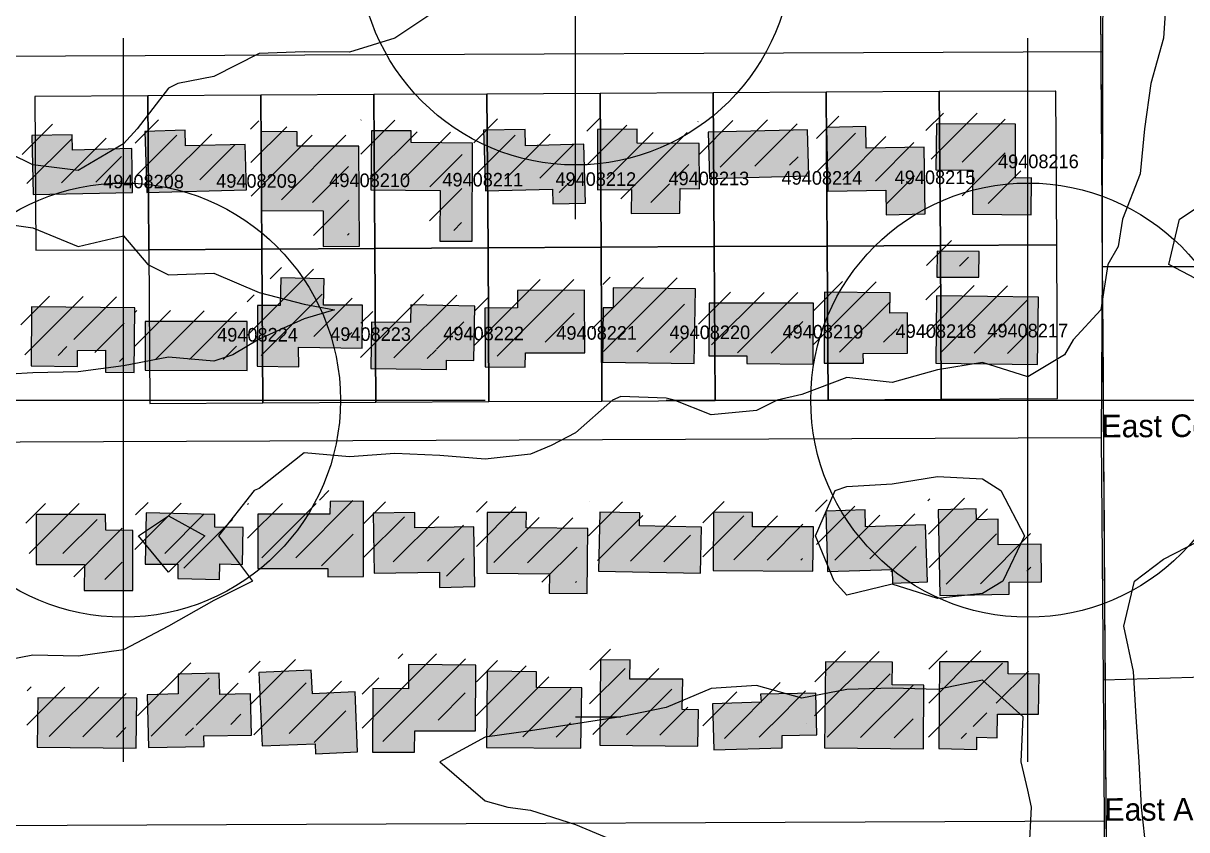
# Model space of a CAD drawing. Extents: x 6438959 to 7279357, y 1424492 to 2039161.
# Drawn here: x 6785968 to 6786740, y 1742298 to 1742833 of the extents above; entities that cross this region are included whole.
import ezdxf

# ---------------------------------------------------------------- set-up
doc = ezdxf.new("R2010")
doc.units = 21
for name, color, linetype in [('ADJOINING_LABELS', 230, 'Continuous'), ('ADJOINING_PARCELS', 241, 'Continuous'), ('BUILDINGS', 9, 'Continuous'), ('CENTER', 1, 'Continuous'), ('CL_LOCAL', 4, 'Continuous'), ('CL_MAJOR', 2, 'Continuous'), ('CONTOUR_1FT', 251, 'Continuous'), ('PLSS_QQ', 8, 'Continuous'), ('PLSS_QQ_3D', 7, 'Continuous'), ('ROAD_LABELS', 3, 'Continuous')]:
    doc.layers.add(name, color=color, linetype=linetype)

msp = doc.modelspace()

# ---------------------------------------------------------------- hatches: boundary and pattern name
at = {"layer": 'BUILDINGS_HATCH'}
for points in [[(6786116.52, 1742722.14), (6786115.69, 1742752.36), (6786076.15, 1742751.31), (6786075.77, 1742761.86), (6786049.12, 1742760.92), (6786050.33, 1742720.51)], [(6786167.5, 1742684.69), (6786191.52, 1742684.89), (6786190.97, 1742751.15), (6786150.26, 1742751.19), (6786150.18, 1742760.65), (6786126.16, 1742760.82), (6786126.59, 1742708.39), (6786167.3, 1742708.36)], [(6786266.53, 1742753.23), (6786225.81, 1742753.62), (6786225.75, 1742761.27), (6786199.38, 1742761.42), (6786199.12, 1742722.09), (6786245.11, 1742721.74), (6786244.8, 1742688.24), (6786266.18, 1742688.05)], [(6786301.69, 1742751.33), (6786301.31, 1742762.25), (6786273.78, 1742761.66), (6786274.99, 1742721.62), (6786319.5, 1742722.71), (6786319.87, 1742712.89), (6786341.54, 1742713.43), (6786340.35, 1742752.38)], [(6786349.38, 1742722.23), (6786371.93, 1742722.42), (6786371.77, 1742706.39), (6786403.99, 1742706.66), (6786404.15, 1742723.04), (6786417.04, 1742722.78), (6786416.79, 1742753.01), (6786375.78, 1742753.03), (6786375.7, 1742762.5), (6786349.34, 1742762.28)], [(6786422.88, 1742760.34), (6786423.72, 1742729.76), (6786489.61, 1742731.39), (6786488.77, 1742761.97)], [(6786566.85, 1742706.17), (6786566.19, 1742750.59), (6786527.53, 1742749.91), (6786527.42, 1742764.11), (6786501.35, 1742763.53), (6786502.29, 1742721.3), (6786540.65, 1742721.98), (6786540.79, 1742705.59)], [(6786637.15, 1742705.66), (6786637.24, 1742730.05), (6786626.7, 1742729.97), (6786626.7, 1742765.65), (6786574.27, 1742765.95), (6786573.93, 1742735.36), (6786598.25, 1742735.2), (6786598.19, 1742706.06)], [(6786040.96, 1742720.43), (6786040.43, 1742749.56), (6786001.19, 1742748.51), (6786000.81, 1742758.7), (6785974.16, 1742758.12), (6785975.07, 1742719.16)], [(6786574.52, 1742664.36), (6786602.34, 1742664.22), (6786602.5, 1742681.34), (6786574.67, 1742681.48)], [(6786193.24, 1742617.18), (6786193.59, 1742645.58), (6786167.52, 1742645.73), (6786167.97, 1742663.21), (6786139.26, 1742663.71), (6786138.82, 1742645.5), (6786123.88, 1742645.37), (6786123.63, 1742605.32), (6786151.16, 1742604.81), (6786151.06, 1742617.92)], [(6786340.85, 1742655.53), (6786296.32, 1742655.52), (6786296.42, 1742643.87), (6786274.75, 1742643.7), (6786274.77, 1742604.73), (6786301.43, 1742604.59), (6786301.64, 1742614.06), (6786340.89, 1742614.02)], [(6786414.36, 1742656.49), (6786359.87, 1742657.14), (6786359.69, 1742644.03), (6786353.24, 1742643.98), (6786352.66, 1742607.92), (6786413.59, 1742606.97)], [(6786499.71, 1742607.31), (6786525.78, 1742607.16), (6786525.72, 1742613.71), (6786555.01, 1742613.95), (6786555.09, 1742640.53), (6786543.37, 1742640.44), (6786543.55, 1742653.91), (6786499.91, 1742654.28)], [(6786574.32, 1742651.98), (6786573.81, 1742607.19), (6786641.19, 1742606.28), (6786641.99, 1742651.08)], [(6786042.47, 1742643.98), (6785973.92, 1742644.51), (6785973.65, 1742605.55), (6786004.41, 1742605.07), (6786004.33, 1742615.63), (6786023.07, 1742615.78), (6786022.9, 1742601.22), (6786041.94, 1742601.01)], [(6786198.92, 1742603.75), (6786249.3, 1742603.07), (6786249.25, 1742609.26), (6786267.41, 1742609.04), (6786268, 1742645.1), (6786225.52, 1742645.84), (6786225.32, 1742634.19), (6786199.54, 1742634.34)], [(6786492.64, 1742646.94), (6786423.52, 1742647.1), (6786423.22, 1742612.14), (6786448.41, 1742611.98), (6786448.45, 1742606.89), (6786492.39, 1742606.52)], [(6786116.91, 1742602.35), (6786116.94, 1742634.76), (6786049.28, 1742634.93), (6786049.25, 1742602.52)], [(6786124.14, 1742507.01), (6786124.14, 1742470.96), (6786170.42, 1742470.97), (6786170.47, 1742465.51), (6786194.19, 1742465.71), (6786194.07, 1742515.59), (6786172.11, 1742515.41), (6786171.88, 1742507.03)], [(6786041.04, 1742496.13), (6786023.17, 1742496.35), (6786023.08, 1742506.91), (6785977.1, 1742506.9), (6785977.08, 1742473.76), (6786009, 1742473.66), (6786008.85, 1742456.54), (6786041.07, 1742456.44)], [(6786098.72, 1742463.83), (6786098.92, 1742474.03), (6786113.87, 1742473.79), (6786114.25, 1742498.19), (6786095.5, 1742498.4), (6786095.43, 1742506.77), (6786050.02, 1742507.86), (6786049.42, 1742473.99), (6786071.1, 1742473.8), (6786070.88, 1742464.33)], [(6786201.2, 1742467.95), (6786244.55, 1742468.67), (6786244.63, 1742458.47), (6786268.06, 1742459.03), (6786267.44, 1742498.71), (6786228.2, 1742498.03), (6786228.11, 1742508.22), (6786200.58, 1742507.63)], [(6786342.49, 1742454.54), (6786343.02, 1742497.51), (6786302.01, 1742497.91), (6786302.22, 1742508.1), (6786276.15, 1742508.25), (6786275.89, 1742467.83), (6786317.49, 1742467.45), (6786317.3, 1742454.7)], [(6786377.5, 1742507.99), (6786350.84, 1742508.5), (6786349.99, 1742469.17), (6786417.66, 1742467.9), (6786418.29, 1742498.49), (6786377.28, 1742499.25)], [(6786426.14, 1742469.79), (6786492.34, 1742469.24), (6786492.69, 1742498.74), (6786452.27, 1742498.77), (6786452.19, 1742508.24), (6786426.41, 1742508.39)], [(6786544.77, 1742470.4), (6786545.13, 1742461.3), (6786568.27, 1742462.22), (6786567.08, 1742500.08), (6786527.25, 1742498.66), (6786526.87, 1742509.94), (6786500.81, 1742509), (6786502.01, 1742468.96)], [(6786643.63, 1742487.23), (6786615.22, 1742486.64), (6786615.08, 1742503.75), (6786600.73, 1742503.27), (6786600.68, 1742510.55), (6786575.49, 1742509.98), (6786576.54, 1742453.18), (6786622.52, 1742453.93), (6786622.46, 1742461.94), (6786643.84, 1742462.11)], [(6786268.78, 1742406.97), (6786223.96, 1742407.33), (6786224.09, 1742391.31), (6786200.36, 1742391.48), (6786200.12, 1742349.24), (6786227.95, 1742349.1), (6786228.13, 1742363.3), (6786268.55, 1742363.27)], [(6786405.94, 1742397.53), (6786370.79, 1742397.61), (6786370.98, 1742410.35), (6786351.35, 1742410.19), (6786350.94, 1742353.75), (6786415.97, 1742353.19), (6786416.36, 1742377.23), (6786405.52, 1742377.5)], [(6786500.74, 1742409.23), (6786500.04, 1742352.06), (6786565.66, 1742351.5), (6786565.9, 1742393.75), (6786544.81, 1742393.94), (6786544.98, 1742408.87)], [(6786641.92, 1742374.34), (6786642.29, 1742400.93), (6786621.78, 1742401.12), (6786621.72, 1742409.13), (6786576.32, 1742409.12), (6786575.91, 1742351.59), (6786601.11, 1742351.07), (6786601.04, 1742359.08), (6786614.52, 1742358.82), (6786614.68, 1742374.48)], [(6786050.72, 1742387.34), (6786051.59, 1742352.39), (6786088.49, 1742353.06), (6786088.14, 1742359.97), (6786119.77, 1742360.59), (6786119.26, 1742387.9), (6786098.76, 1742387.37), (6786098.35, 1742401.57), (6786071.11, 1742400.98), (6786071.22, 1742387.87)], [(6786126.86, 1742353.37), (6786162, 1742354.75), (6786162.35, 1742348.2), (6786190.16, 1742349.52), (6786188.66, 1742389.2), (6786160.26, 1742387.87), (6786159.55, 1742403.52), (6786124.7, 1742402.15)], [(6786308.94, 1742402.56), (6786276.13, 1742403.02), (6786275.67, 1742352.4), (6786338.36, 1742351.83), (6786338.91, 1742391.88), (6786309.03, 1742392)], [(6786043.71, 1742385.1), (6785978.09, 1742385.29), (6785977.78, 1742352.51), (6786043.39, 1742351.96)], [(6786425.7, 1742381.31), (6786426.53, 1742350.73), (6786471.92, 1742352.19), (6786471.86, 1742360.2), (6786494.99, 1742360.76), (6786494.18, 1742388.42), (6786457.57, 1742387.76), (6786457.91, 1742382.3)]]:
    msp.add_hatch(color=251, dxfattribs=at).paths.add_polyline_path(points)
at = {"layer": 'BUILDINGS_SHADOW'}
h = msp.add_hatch(dxfattribs=at)
h.set_pattern_fill('ANSI31', scale=5)
h.paths.add_polyline_path([(6786109.58, 1742729.34), (6786108.74, 1742759.56), (6786069.21, 1742758.5), (6786068.83, 1742769.06), (6786042.18, 1742768.12), (6786043.39, 1742727.71)])
h = msp.add_hatch(dxfattribs=at)
h.set_pattern_fill('ANSI31', scale=5)
h.paths.add_polyline_path([(6786160.56, 1742691.89), (6786184.57, 1742692.09), (6786184.03, 1742758.35), (6786143.32, 1742758.38), (6786143.24, 1742767.85), (6786119.22, 1742768.02), (6786119.65, 1742715.59), (6786160.36, 1742715.56)])
h = msp.add_hatch(dxfattribs=at)
h.set_pattern_fill('ANSI31', scale=5)
h.paths.add_polyline_path([(6786259.58, 1742760.43), (6786218.87, 1742760.82), (6786218.8, 1742768.47), (6786192.44, 1742768.62), (6786192.18, 1742729.29), (6786238.17, 1742728.94), (6786237.86, 1742695.44), (6786259.24, 1742695.25)])
h = msp.add_hatch(dxfattribs=at)
h.set_pattern_fill('ANSI31', scale=5)
h.paths.add_polyline_path([(6786294.75, 1742758.53), (6786294.37, 1742769.45), (6786266.84, 1742768.86), (6786268.04, 1742728.82), (6786312.56, 1742729.91), (6786312.93, 1742720.08), (6786334.6, 1742720.63), (6786333.4, 1742759.58)])
h = msp.add_hatch(dxfattribs=at)
h.set_pattern_fill('ANSI31', scale=5)
h.paths.add_polyline_path([(6786342.44, 1742729.43), (6786364.99, 1742729.61), (6786364.83, 1742713.59), (6786397.05, 1742713.85), (6786397.21, 1742730.24), (6786410.1, 1742729.98), (6786409.85, 1742760.2), (6786368.84, 1742760.23), (6786368.76, 1742769.7), (6786342.4, 1742769.48)])
h = msp.add_hatch(dxfattribs=at)
h.set_pattern_fill('ANSI31', scale=5)
h.paths.add_polyline_path([(6786415.94, 1742767.54), (6786416.78, 1742736.96), (6786482.67, 1742738.59), (6786481.83, 1742769.17)])
h = msp.add_hatch(dxfattribs=at)
h.set_pattern_fill('ANSI31', scale=5)
h.paths.add_polyline_path([(6786559.91, 1742713.37), (6786559.25, 1742757.79), (6786520.59, 1742757.11), (6786520.48, 1742771.31), (6786494.41, 1742770.73), (6786495.34, 1742728.5), (6786533.71, 1742729.18), (6786533.84, 1742712.79)])
h = msp.add_hatch(dxfattribs=at)
h.set_pattern_fill('ANSI31', scale=5)
h.paths.add_polyline_path([(6786630.21, 1742712.85), (6786630.3, 1742737.25), (6786619.76, 1742737.17), (6786619.76, 1742772.85), (6786567.33, 1742773.15), (6786566.99, 1742742.56), (6786591.3, 1742742.39), (6786591.25, 1742713.26)])
h = msp.add_hatch(dxfattribs=at)
h.set_pattern_fill('ANSI31', scale=5)
h.paths.add_polyline_path([(6786034.02, 1742727.63), (6786033.49, 1742756.76), (6785994.25, 1742755.71), (6785993.87, 1742765.9), (6785967.22, 1742765.32), (6785968.13, 1742726.36)])
h = msp.add_hatch(dxfattribs=at)
h.set_pattern_fill('ANSI31', scale=5)
h.paths.add_polyline_path([(6786567.57, 1742671.56), (6786595.4, 1742671.42), (6786595.55, 1742688.54), (6786567.73, 1742688.67)])
h = msp.add_hatch(dxfattribs=at)
h.set_pattern_fill('ANSI31', scale=5)
h.paths.add_polyline_path([(6786186.3, 1742624.37), (6786186.65, 1742652.78), (6786160.58, 1742652.93), (6786161.03, 1742670.41), (6786132.32, 1742670.9), (6786131.88, 1742652.69), (6786116.94, 1742652.57), (6786116.68, 1742612.52), (6786144.22, 1742612.01), (6786144.12, 1742625.12)])
h = msp.add_hatch(dxfattribs=at)
h.set_pattern_fill('ANSI31', scale=5)
h.paths.add_polyline_path([(6786333.91, 1742662.72), (6786289.38, 1742662.72), (6786289.48, 1742651.07), (6786267.8, 1742650.89), (6786267.83, 1742611.93), (6786294.49, 1742611.79), (6786294.7, 1742621.26), (6786333.95, 1742621.21)])
h = msp.add_hatch(dxfattribs=at)
h.set_pattern_fill('ANSI31', scale=5)
h.paths.add_polyline_path([(6786407.42, 1742663.69), (6786352.93, 1742664.34), (6786352.75, 1742651.23), (6786346.3, 1742651.17), (6786345.72, 1742615.12), (6786406.65, 1742614.16)])
h = msp.add_hatch(dxfattribs=at)
h.set_pattern_fill('ANSI31', scale=5)
h.paths.add_polyline_path([(6786492.76, 1742614.51), (6786518.83, 1742614.36), (6786518.78, 1742620.91), (6786548.07, 1742621.15), (6786548.14, 1742647.73), (6786536.43, 1742647.64), (6786536.61, 1742661.11), (6786492.97, 1742661.48)])
h = msp.add_hatch(dxfattribs=at)
h.set_pattern_fill('ANSI31', scale=5)
h.paths.add_polyline_path([(6786567.38, 1742659.18), (6786566.87, 1742614.39), (6786634.25, 1742613.48), (6786635.05, 1742658.28)])
h = msp.add_hatch(dxfattribs=at)
h.set_pattern_fill('ANSI31', scale=5)
h.paths.add_polyline_path([(6786035.53, 1742651.18), (6785966.98, 1742651.71), (6785966.71, 1742612.74), (6785997.47, 1742612.27), (6785997.39, 1742622.83), (6786016.13, 1742622.98), (6786015.96, 1742608.41), (6786035, 1742608.21)])
h = msp.add_hatch(dxfattribs=at)
h.set_pattern_fill('ANSI31', scale=5)
h.paths.add_polyline_path([(6786191.98, 1742610.95), (6786242.36, 1742610.27), (6786242.31, 1742616.46), (6786260.47, 1742616.24), (6786261.06, 1742652.3), (6786218.58, 1742653.04), (6786218.38, 1742641.39), (6786192.6, 1742641.54)])
h = msp.add_hatch(dxfattribs=at)
h.set_pattern_fill('ANSI31', scale=5)
h.paths.add_polyline_path([(6786485.7, 1742654.14), (6786416.57, 1742654.3), (6786416.28, 1742619.34), (6786441.47, 1742619.18), (6786441.51, 1742614.09), (6786485.45, 1742613.72)])
h = msp.add_hatch(dxfattribs=at)
h.set_pattern_fill('ANSI31', scale=5)
h.paths.add_polyline_path([(6786109.97, 1742609.55), (6786110, 1742641.96), (6786042.34, 1742642.13), (6786042.31, 1742609.72)])
h = msp.add_hatch(dxfattribs=at)
h.set_pattern_fill('ANSI31', scale=5)
h.paths.add_polyline_path([(6786117.2, 1742514.21), (6786117.2, 1742478.16), (6786163.48, 1742478.17), (6786163.52, 1742472.71), (6786187.25, 1742472.91), (6786187.13, 1742522.79), (6786165.17, 1742522.61), (6786164.94, 1742514.23)])
h = msp.add_hatch(dxfattribs=at)
h.set_pattern_fill('ANSI31', scale=5)
h.paths.add_polyline_path([(6786034.1, 1742503.33), (6786016.23, 1742503.55), (6786016.14, 1742514.11), (6785970.16, 1742514.1), (6785970.13, 1742480.96), (6786002.06, 1742480.86), (6786001.91, 1742463.74), (6786034.13, 1742463.64)])
h = msp.add_hatch(dxfattribs=at)
h.set_pattern_fill('ANSI31', scale=5)
h.paths.add_polyline_path([(6786091.77, 1742471.03), (6786091.98, 1742481.23), (6786106.92, 1742480.99), (6786107.31, 1742505.39), (6786088.56, 1742505.6), (6786088.49, 1742513.97), (6786043.08, 1742515.06), (6786042.48, 1742481.19), (6786064.16, 1742481), (6786063.94, 1742471.53)])
h = msp.add_hatch(dxfattribs=at)
h.set_pattern_fill('ANSI31', scale=5)
h.paths.add_polyline_path([(6786194.26, 1742475.15), (6786237.6, 1742475.87), (6786237.69, 1742465.67), (6786261.12, 1742466.23), (6786260.5, 1742505.91), (6786221.25, 1742505.23), (6786221.17, 1742515.42), (6786193.64, 1742514.83)])
h = msp.add_hatch(dxfattribs=at)
h.set_pattern_fill('ANSI31', scale=5)
h.paths.add_polyline_path([(6786335.55, 1742461.74), (6786336.08, 1742504.71), (6786295.07, 1742505.1), (6786295.28, 1742515.3), (6786269.21, 1742515.45), (6786268.95, 1742475.03), (6786310.55, 1742474.64), (6786310.36, 1742461.9)])
h = msp.add_hatch(dxfattribs=at)
h.set_pattern_fill('ANSI31', scale=5)
h.paths.add_polyline_path([(6786370.56, 1742515.19), (6786343.9, 1742515.7), (6786343.05, 1742476.37), (6786410.72, 1742475.1), (6786411.35, 1742505.69), (6786370.34, 1742506.45)])
h = msp.add_hatch(dxfattribs=at)
h.set_pattern_fill('ANSI31', scale=5)
h.paths.add_polyline_path([(6786419.2, 1742476.99), (6786485.4, 1742476.44), (6786485.75, 1742505.94), (6786445.32, 1742505.97), (6786445.25, 1742515.44), (6786419.47, 1742515.59)])
h = msp.add_hatch(dxfattribs=at)
h.set_pattern_fill('ANSI31', scale=5)
h.paths.add_polyline_path([(6786537.82, 1742477.6), (6786538.19, 1742468.5), (6786561.32, 1742469.42), (6786560.13, 1742507.28), (6786520.31, 1742505.86), (6786519.93, 1742517.14), (6786493.86, 1742516.2), (6786495.07, 1742476.16)])
h = msp.add_hatch(dxfattribs=at)
h.set_pattern_fill('ANSI31', scale=5)
h.paths.add_polyline_path([(6786636.69, 1742494.43), (6786608.28, 1742493.84), (6786608.14, 1742510.95), (6786593.79, 1742510.47), (6786593.73, 1742517.75), (6786568.55, 1742517.18), (6786569.6, 1742460.38), (6786615.58, 1742461.12), (6786615.52, 1742469.13), (6786636.9, 1742469.31)])
h = msp.add_hatch(dxfattribs=at)
h.set_pattern_fill('ANSI31', scale=5)
h.paths.add_polyline_path([(6786261.84, 1742414.16), (6786217.02, 1742414.53), (6786217.15, 1742398.51), (6786193.42, 1742398.68), (6786193.18, 1742356.43), (6786221.01, 1742356.3), (6786221.19, 1742370.5), (6786261.61, 1742370.47)])
h = msp.add_hatch(dxfattribs=at)
h.set_pattern_fill('ANSI31', scale=5)
h.paths.add_polyline_path([(6786399, 1742404.73), (6786363.85, 1742404.81), (6786364.03, 1742417.55), (6786344.41, 1742417.39), (6786343.99, 1742360.95), (6786409.03, 1742360.39), (6786409.41, 1742384.42), (6786398.57, 1742384.7)])
h = msp.add_hatch(dxfattribs=at)
h.set_pattern_fill('ANSI31', scale=5)
h.paths.add_polyline_path([(6786493.8, 1742416.43), (6786493.1, 1742359.26), (6786558.72, 1742358.7), (6786558.96, 1742400.94), (6786537.87, 1742401.13), (6786538.04, 1742416.07)])
h = msp.add_hatch(dxfattribs=at)
h.set_pattern_fill('ANSI31', scale=5)
h.paths.add_polyline_path([(6786634.98, 1742381.54), (6786635.35, 1742408.12), (6786614.84, 1742408.32), (6786614.78, 1742416.33), (6786569.38, 1742416.32), (6786568.97, 1742358.79), (6786594.16, 1742358.27), (6786594.1, 1742366.28), (6786607.57, 1742366.02), (6786607.74, 1742381.68)])
h = msp.add_hatch(dxfattribs=at)
h.set_pattern_fill('ANSI31', scale=5)
h.paths.add_polyline_path([(6786043.78, 1742394.54), (6786044.65, 1742359.59), (6786081.55, 1742360.25), (6786081.2, 1742367.17), (6786112.83, 1742367.79), (6786112.31, 1742395.1), (6786091.81, 1742394.57), (6786091.41, 1742408.76), (6786064.17, 1742408.18), (6786064.28, 1742395.07)])
h = msp.add_hatch(dxfattribs=at)
h.set_pattern_fill('ANSI31', scale=5)
h.paths.add_polyline_path([(6786119.92, 1742360.57), (6786155.06, 1742361.95), (6786155.4, 1742355.4), (6786183.22, 1742356.72), (6786181.72, 1742396.39), (6786153.32, 1742395.07), (6786152.61, 1742410.72), (6786117.76, 1742409.34)])
h = msp.add_hatch(dxfattribs=at)
h.set_pattern_fill('ANSI31', scale=5)
h.paths.add_polyline_path([(6786302, 1742409.76), (6786269.19, 1742410.22), (6786268.73, 1742359.6), (6786331.42, 1742359.02), (6786331.97, 1742399.08), (6786302.09, 1742399.2)])
h = msp.add_hatch(dxfattribs=at)
h.set_pattern_fill('ANSI31', scale=5)
h.paths.add_polyline_path([(6786036.77, 1742392.29), (6785971.15, 1742392.49), (6785970.83, 1742359.71), (6786036.45, 1742359.16)])
h = msp.add_hatch(dxfattribs=at)
h.set_pattern_fill('ANSI31', scale=5)
h.paths.add_polyline_path([(6786418.75, 1742388.51), (6786419.59, 1742357.93), (6786464.98, 1742359.39), (6786464.91, 1742367.4), (6786488.05, 1742367.96), (6786487.24, 1742395.62), (6786450.63, 1742394.96), (6786450.97, 1742389.5)])

# ---------------------------------------------------------------- linework, layer by layer
at = {"layer": 'ADJOINING_PARCELS'}
for points in [[(6786051.67, 1742682.47), (6786051.13, 1742784.6), (6785976.15, 1742784.17), (6785976.69, 1742682.22), (6786051.67, 1742682.47)], [(6786126.65, 1742682.9), (6786126.11, 1742785.03), (6786051.13, 1742784.6), (6786051.67, 1742682.47), (6786126.65, 1742682.9)], [(6786201.78, 1742683.33), (6786201.09, 1742785.47), (6786126.11, 1742785.03), (6786126.65, 1742682.9), (6786201.78, 1742683.33)], [(6786276.76, 1742683.77), (6786276.07, 1742785.72), (6786201.09, 1742785.47), (6786201.78, 1742683.33), (6786276.76, 1742683.77)], [(6786351.74, 1742684.2), (6786351.2, 1742786.15), (6786276.07, 1742785.72), (6786276.76, 1742683.77), (6786351.74, 1742684.2)], [(6786426.72, 1742684.63), (6786426.18, 1742786.58), (6786351.2, 1742786.15), (6786351.74, 1742684.2), (6786426.72, 1742684.63)], [(6786501.71, 1742684.88), (6786501.16, 1742787.01), (6786426.18, 1742786.58), (6786426.72, 1742684.63), (6786501.71, 1742684.88)], [(6786576.83, 1742685.32), (6786576.14, 1742787.45), (6786501.16, 1742787.01), (6786501.71, 1742684.88), (6786576.83, 1742685.32)], [(6786576.83, 1742685.32), (6786654.01, 1742685.77), (6786653.47, 1742787.72), (6786653.32, 1742787.72), (6786576.14, 1742787.45), (6786576.83, 1742685.32)], [(6786127.34, 1742580.95), (6786126.65, 1742682.9), (6786051.67, 1742682.47), (6786052.36, 1742580.52), (6786127.34, 1742580.95)], [(6786202.32, 1742581.38), (6786201.78, 1742683.33), (6786126.65, 1742682.9), (6786127.34, 1742580.95), (6786202.32, 1742581.38)], [(6786277.3, 1742581.82), (6786276.76, 1742683.77), (6786201.78, 1742683.33), (6786202.32, 1742581.38), (6786277.3, 1742581.82)], [(6786352.29, 1742582.07), (6786351.74, 1742684.2), (6786276.76, 1742683.77), (6786277.3, 1742581.82), (6786352.29, 1742582.07)], [(6786427.41, 1742582.5), (6786426.72, 1742684.63), (6786351.74, 1742684.2), (6786352.29, 1742582.07), (6786427.41, 1742582.5)], [(6786502.4, 1742582.93), (6786501.71, 1742684.88), (6786426.72, 1742684.63), (6786427.41, 1742582.5), (6786502.4, 1742582.93)], [(6786577.38, 1742583.37), (6786576.83, 1742685.32), (6786501.71, 1742684.88), (6786502.4, 1742582.93), (6786577.38, 1742583.37)], [(6786577.38, 1742583.37), (6786654.56, 1742583.82), (6786654.01, 1742685.77), (6786576.83, 1742685.32), (6786577.38, 1742583.37)]]:
    msp.add_lwpolyline(points, close=True, dxfattribs=at)
at = {"layer": 'BUILDINGS'}
for points in [[(6786116.52, 1742722.14), (6786115.69, 1742752.36), (6786076.15, 1742751.31), (6786075.77, 1742761.86), (6786049.12, 1742760.92), (6786050.33, 1742720.51), (6786116.52, 1742722.14)], [(6786167.5, 1742684.69), (6786191.52, 1742684.89), (6786190.97, 1742751.15), (6786150.26, 1742751.19), (6786150.18, 1742760.65), (6786126.16, 1742760.82), (6786126.59, 1742708.39), (6786167.3, 1742708.36), (6786167.5, 1742684.69)], [(6786266.53, 1742753.23), (6786225.81, 1742753.62), (6786225.75, 1742761.27), (6786199.38, 1742761.42), (6786199.12, 1742722.09), (6786245.11, 1742721.74), (6786244.8, 1742688.24), (6786266.18, 1742688.05), (6786266.53, 1742753.23)], [(6786301.69, 1742751.33), (6786301.31, 1742762.25), (6786273.78, 1742761.66), (6786274.99, 1742721.62), (6786319.5, 1742722.71), (6786319.87, 1742712.89), (6786341.54, 1742713.43), (6786340.35, 1742752.38), (6786301.69, 1742751.33)], [(6786349.38, 1742722.23), (6786371.93, 1742722.42), (6786371.77, 1742706.39), (6786403.99, 1742706.66), (6786404.15, 1742723.04), (6786417.04, 1742722.78), (6786416.79, 1742753.01), (6786375.78, 1742753.03), (6786375.7, 1742762.5), (6786349.34, 1742762.28), (6786349.38, 1742722.23)], [(6786422.88, 1742760.34), (6786423.72, 1742729.76), (6786489.61, 1742731.39), (6786488.77, 1742761.97), (6786422.88, 1742760.34)], [(6786566.85, 1742706.17), (6786566.19, 1742750.59), (6786527.53, 1742749.91), (6786527.42, 1742764.11), (6786501.35, 1742763.53), (6786502.29, 1742721.3), (6786540.65, 1742721.98), (6786540.79, 1742705.59), (6786566.85, 1742706.17)], [(6786637.15, 1742705.66), (6786637.24, 1742730.05), (6786626.7, 1742729.97), (6786626.7, 1742765.65), (6786574.27, 1742765.95), (6786573.93, 1742735.36), (6786598.25, 1742735.2), (6786598.19, 1742706.06), (6786637.15, 1742705.66)], [(6786040.96, 1742720.43), (6786040.43, 1742749.56), (6786001.19, 1742748.51), (6786000.81, 1742758.7), (6785974.16, 1742758.12), (6785975.07, 1742719.16), (6786040.96, 1742720.43)], [(6786574.52, 1742664.36), (6786602.34, 1742664.22), (6786602.5, 1742681.34), (6786574.67, 1742681.48), (6786574.52, 1742664.36)], [(6786193.24, 1742617.18), (6786193.59, 1742645.58), (6786167.52, 1742645.73), (6786167.97, 1742663.21), (6786139.26, 1742663.71), (6786138.82, 1742645.5), (6786123.88, 1742645.37), (6786123.63, 1742605.32), (6786151.16, 1742604.81), (6786151.06, 1742617.92), (6786193.24, 1742617.18)], [(6786340.85, 1742655.53), (6786296.32, 1742655.52), (6786296.42, 1742643.87), (6786274.75, 1742643.7), (6786274.77, 1742604.73), (6786301.43, 1742604.59), (6786301.64, 1742614.06), (6786340.89, 1742614.02), (6786340.85, 1742655.53)], [(6786414.36, 1742656.49), (6786359.87, 1742657.14), (6786359.69, 1742644.03), (6786353.24, 1742643.98), (6786352.66, 1742607.92), (6786413.59, 1742606.97), (6786414.36, 1742656.49)], [(6786499.71, 1742607.31), (6786525.78, 1742607.16), (6786525.72, 1742613.71), (6786555.01, 1742613.95), (6786555.09, 1742640.53), (6786543.37, 1742640.44), (6786543.55, 1742653.91), (6786499.91, 1742654.28), (6786499.71, 1742607.31)], [(6786574.32, 1742651.98), (6786573.81, 1742607.19), (6786641.19, 1742606.28), (6786641.99, 1742651.08), (6786574.32, 1742651.98)], [(6786042.47, 1742643.98), (6785973.92, 1742644.51), (6785973.65, 1742605.55), (6786004.41, 1742605.07), (6786004.33, 1742615.63), (6786023.07, 1742615.78), (6786022.9, 1742601.22), (6786041.94, 1742601.01), (6786042.47, 1742643.98)], [(6786198.92, 1742603.75), (6786249.3, 1742603.07), (6786249.25, 1742609.26), (6786267.41, 1742609.04), (6786268, 1742645.1), (6786225.52, 1742645.84), (6786225.32, 1742634.19), (6786199.54, 1742634.34), (6786198.92, 1742603.75)], [(6786492.64, 1742646.94), (6786423.52, 1742647.1), (6786423.22, 1742612.14), (6786448.41, 1742611.98), (6786448.45, 1742606.89), (6786492.39, 1742606.52), (6786492.64, 1742646.94)], [(6786116.91, 1742602.35), (6786116.94, 1742634.76), (6786049.28, 1742634.93), (6786049.25, 1742602.52), (6786116.91, 1742602.35)], [(6786124.14, 1742507.01), (6786124.14, 1742470.96), (6786170.42, 1742470.97), (6786170.47, 1742465.51), (6786194.19, 1742465.71), (6786194.07, 1742515.59), (6786172.11, 1742515.41), (6786171.88, 1742507.03), (6786124.14, 1742507.01)], [(6786041.04, 1742496.13), (6786023.17, 1742496.35), (6786023.08, 1742506.91), (6785977.1, 1742506.9), (6785977.08, 1742473.76), (6786009, 1742473.66), (6786008.85, 1742456.54), (6786041.07, 1742456.44), (6786041.04, 1742496.13)], [(6786098.72, 1742463.83), (6786098.92, 1742474.03), (6786113.87, 1742473.79), (6786114.25, 1742498.19), (6786095.5, 1742498.4), (6786095.43, 1742506.77), (6786050.02, 1742507.86), (6786049.42, 1742473.99), (6786071.1, 1742473.8), (6786070.88, 1742464.33), (6786098.72, 1742463.83)], [(6786201.2, 1742467.95), (6786244.55, 1742468.67), (6786244.63, 1742458.47), (6786268.06, 1742459.03), (6786267.44, 1742498.71), (6786228.2, 1742498.03), (6786228.11, 1742508.22), (6786200.58, 1742507.63), (6786201.2, 1742467.95)], [(6786342.49, 1742454.54), (6786343.02, 1742497.51), (6786302.01, 1742497.91), (6786302.22, 1742508.1), (6786276.15, 1742508.25), (6786275.89, 1742467.83), (6786317.49, 1742467.45), (6786317.3, 1742454.7), (6786342.49, 1742454.54)], [(6786377.5, 1742507.99), (6786350.84, 1742508.5), (6786349.99, 1742469.17), (6786417.66, 1742467.9), (6786418.29, 1742498.49), (6786377.28, 1742499.25), (6786377.5, 1742507.99)], [(6786426.14, 1742469.79), (6786492.34, 1742469.24), (6786492.69, 1742498.74), (6786452.27, 1742498.77), (6786452.19, 1742508.24), (6786426.41, 1742508.39), (6786426.14, 1742469.79)], [(6786544.77, 1742470.4), (6786545.13, 1742461.3), (6786568.27, 1742462.22), (6786567.08, 1742500.08), (6786527.25, 1742498.66), (6786526.87, 1742509.94), (6786500.81, 1742509), (6786502.01, 1742468.96), (6786544.77, 1742470.4)], [(6786643.63, 1742487.23), (6786615.22, 1742486.64), (6786615.08, 1742503.75), (6786600.73, 1742503.27), (6786600.68, 1742510.55), (6786575.49, 1742509.98), (6786576.54, 1742453.18), (6786622.52, 1742453.93), (6786622.46, 1742461.94), (6786643.84, 1742462.11), (6786643.63, 1742487.23)], [(6786268.78, 1742406.97), (6786223.96, 1742407.33), (6786224.09, 1742391.31), (6786200.36, 1742391.48), (6786200.12, 1742349.24), (6786227.95, 1742349.1), (6786228.13, 1742363.3), (6786268.55, 1742363.27), (6786268.78, 1742406.97)], [(6786405.94, 1742397.53), (6786370.79, 1742397.61), (6786370.98, 1742410.35), (6786351.35, 1742410.19), (6786350.94, 1742353.75), (6786415.97, 1742353.19), (6786416.36, 1742377.23), (6786405.52, 1742377.5), (6786405.94, 1742397.53)], [(6786500.74, 1742409.23), (6786500.04, 1742352.06), (6786565.66, 1742351.5), (6786565.9, 1742393.75), (6786544.81, 1742393.94), (6786544.98, 1742408.87), (6786500.74, 1742409.23)], [(6786641.92, 1742374.34), (6786642.29, 1742400.93), (6786621.78, 1742401.12), (6786621.72, 1742409.13), (6786576.32, 1742409.12), (6786575.91, 1742351.59), (6786601.11, 1742351.07), (6786601.04, 1742359.08), (6786614.52, 1742358.82), (6786614.68, 1742374.48), (6786641.92, 1742374.34)], [(6786050.72, 1742387.34), (6786051.59, 1742352.39), (6786088.49, 1742353.06), (6786088.14, 1742359.97), (6786119.77, 1742360.59), (6786119.26, 1742387.9), (6786098.76, 1742387.37), (6786098.35, 1742401.57), (6786071.11, 1742400.98), (6786071.22, 1742387.87), (6786050.72, 1742387.34)], [(6786126.86, 1742353.37), (6786162, 1742354.75), (6786162.35, 1742348.2), (6786190.16, 1742349.52), (6786188.66, 1742389.2), (6786160.26, 1742387.87), (6786159.55, 1742403.52), (6786124.7, 1742402.15), (6786126.86, 1742353.37)], [(6786308.94, 1742402.56), (6786276.13, 1742403.02), (6786275.67, 1742352.4), (6786338.36, 1742351.83), (6786338.91, 1742391.88), (6786309.03, 1742392), (6786308.94, 1742402.56)], [(6786043.71, 1742385.1), (6785978.09, 1742385.29), (6785977.78, 1742352.51), (6786043.39, 1742351.96), (6786043.71, 1742385.1)], [(6786425.7, 1742381.31), (6786426.53, 1742350.73), (6786471.92, 1742352.19), (6786471.86, 1742360.2), (6786494.99, 1742360.76), (6786494.18, 1742388.42), (6786457.57, 1742387.76), (6786457.91, 1742382.3), (6786425.7, 1742381.31)]]:
    msp.add_lwpolyline(points, close=True, dxfattribs=at)
at = {"layer": 'CENTER'}
msp.add_line((6786334.88, 1742702.69, 321.22), (6786334.88, 1743062.69, 321.22), dxfattribs=at)
msp.add_circle((6786334.88, 1742882.69, 321.22), 144, dxfattribs=at)
at = {"layer": 'CL_LOCAL'}
for points in [[(6786684.42, 1742671.23), (6786749.32, 1742671.4), (6786769.71, 1742699.46), (6786769.47, 1742765.44), (6786769.22, 1742831.09), (6786769.13, 1742859.6), (6786684.89, 1742859.31)], [(6785362.42, 1742808.39), (6785413.89, 1742808.59), (6786684.56, 1742813.97)], [(6785414.42, 1742552.77), (6786683.77, 1742557.99)], [(6785414.95, 1742298.32), (6786685.71, 1742303.66)]]:
    msp.add_lwpolyline(points, dxfattribs=at)
at = {"layer": 'CL_MAJOR'}
for points in [[(6786683.77, 1742557.99), (6786684.42, 1742671.23), (6786684.56, 1742813.97), (6786684.89, 1742859.31), (6786686.13, 1743030.24), (6786680.48, 1743061.4), (6786668.72, 1743088.46)], [(6786698.47, 1740627.37), (6786696.03, 1740946.69), (6786695.02, 1741079.81), (6786692.31, 1741435.17), (6786689.69, 1741778.92), (6786687.69, 1742044.24), (6786685.71, 1742303.66), (6786685, 1742397.27), (6786683.77, 1742557.99)], [(6786685, 1742397.27), (6786773.96, 1742399.79), (6786806.74, 1742396.23), (6786843.21, 1742389.03), (6786885.09, 1742368.62), (6787281.82, 1742092.74), (6787576.19, 1741888.06), (6787700.37, 1741801.73), (6787838.92, 1741705.39), (6788239.45, 1741426.87), (6788363.07, 1741340.94), (6788433.45, 1741292), (6788496.03, 1741248.49), (6788785.35, 1741047.31), (6789020.61, 1740883.76), (6789043.29, 1740868), (6789059.71, 1740856.56), (6789252.83, 1740722.31), (6789338.57, 1740662.68), (6789426.37, 1740601.62), (6789442.93, 1740590.14), (6789572.84, 1740499.83)]]:
    msp.add_lwpolyline(points, dxfattribs=at)
at = {"layer": 'CONTOUR_1FT'}
for points, elevation in [([(6786726.84, 1742852.69), (6786724.88, 1742822.69), (6786724.88, 1742822.69), (6786716.42, 1742792.69), (6786712.33, 1742762.69), (6786709.31, 1742732.69), (6786697.73, 1742702.69), (6786694.88, 1742684.69), (6786687.96, 1742672.69), (6786683.35, 1742642.69), (6786664.88, 1742622.69), (6786659.17, 1742612.69), (6786634.88, 1742598.12), (6786604.88, 1742607.69), (6786574.88, 1742602.69), (6786544.88, 1742594.36), (6786514.88, 1742597.69), (6786484.88, 1742586.52), (6786468.52, 1742582.69), (6786454.88, 1742575.87), (6786424.88, 1742573.05), (6786400.34, 1742582.69), (6786394.88, 1742583.94), (6786364.88, 1742585.19), (6786359.43, 1742582.69), (6786334.88, 1742561.09), (6786318.73, 1742552.69), (6786304.88, 1742546.88), (6786274.88, 1742543.6), (6786244.88, 1742545.92), (6786214.88, 1742547.24), (6786184.88, 1742545.19), (6786154.88, 1742547.69), (6786124.88, 1742523.99), (6786121.55, 1742522.69), (6786097.88, 1742492.69), (6786120.6, 1742462.69), (6786094.88, 1742449.83), (6786064.88, 1742432.69), (6786064.88, 1742432.69), (6786034.88, 1742417.13), (6786004.88, 1742412.95), (6785974.88, 1742413.55), (6785944.88, 1742407.86)], 327), ([(6786244.88, 1742842.69), (6786214.88, 1742822.69), (6786214.88, 1742822.69), (6786184.88, 1742813.6), (6786154.88, 1742813.8), (6786124.88, 1742812.69), (6786094.88, 1742797.31), (6786070.88, 1742792.69), (6786064.88, 1742789.69), (6786044.11, 1742762.69), (6786034.88, 1742752.69), (6786004.88, 1742735), (6785974.88, 1742738.69), (6785944.88, 1742753.46)], 326), ([(6786754.88, 1742658.65), (6786728.48, 1742672.69), (6786735.38, 1742702.69), (6786754.88, 1742715.48)], 328), ([(6785944.88, 1742701.19), (6785974.88, 1742696.98), (6786004.88, 1742684.69), (6786034.88, 1742691.78), (6786051.04, 1742672.69), (6786064.88, 1742665.77), (6786094.88, 1742666.92), (6786124.88, 1742654.16), (6786154.88, 1742646.44), (6786174.88, 1742642.69), (6786154.88, 1742636.69), (6786124.88, 1742623.19), (6786107.38, 1742612.69), (6786094.88, 1742608.64), (6786064.88, 1742611.15), (6786034.88, 1742605.55), (6786004.88, 1742601.37), (6785974.88, 1742600.9), (6785944.88, 1742598.96)], 326), ([(6786604.88, 1742454.39), (6786574.88, 1742451.2), (6786544.88, 1742460.62), (6786514.88, 1742453.26), (6786506.42, 1742462.69), (6786493.97, 1742492.69), (6786506.99, 1742522.69), (6786514.88, 1742525.32), (6786544.88, 1742527.12), (6786574.88, 1742532.03), (6786604.88, 1742530.47), (6786616.88, 1742522.69), (6786632.69, 1742492.69), (6786618.33, 1742462.69), (6786604.88, 1742454.39)], 328), ([(6786064.88, 1742468.69), (6786044.88, 1742492.69), (6786064.88, 1742506.02), (6786088.88, 1742492.69), (6786064.88, 1742468.69)], 327), ([(6786745.88, 1742162.69), (6786727.32, 1742192.69), (6786724.88, 1742202.69), (6786720.21, 1742222.69), (6786717.76, 1742252.69), (6786713.55, 1742282.69), (6786710.19, 1742312.69), (6786708.8, 1742342.69), (6786706.76, 1742372.69), (6786704.88, 1742402.69), (6786698.63, 1742432.69), (6786705.68, 1742462.69), (6786724.88, 1742477.24), (6786754.88, 1742492.69)], 328), ([(6786635.72, 1742282.69), (6786637.32, 1742312.69), (6786634.88, 1742323.94), (6786630.47, 1742342.69), (6786631.78, 1742372.69), (6786604.88, 1742397.06), (6786574.88, 1742390.69), (6786544.88, 1742391.55), (6786514.88, 1742390.69), (6786484.88, 1742385.13), (6786454.88, 1742393.4), (6786424.88, 1742391.44), (6786394.88, 1742378.84), (6786364.88, 1742372.69)], 328), ([(6786334.88, 1742372.69), (6786334.88, 1742372.69), (6786364.88, 1742372.69), (6786304.88, 1742363.31), (6786274.88, 1742359.05), (6786244.88, 1742342.69), (6786244.88, 1742342.69), (6786244.88, 1742342.69), (6786274.88, 1742316.98), (6786289.88, 1742312.69), (6786304.88, 1742310.69), (6786334.88, 1742301.15), (6786364.88, 1742288.69)], 328)]:
    msp.add_lwpolyline(points, dxfattribs=dict(at, elevation=elevation))
at = {"layer": 'IMG_ALIGN_NEAR'}
for p, q in [((6786034.88, 1742342.69, 321.22), (6786034.88, 1742822.69, 321.22)), ((6786634.88, 1742342.69, 321.22), (6786634.88, 1742822.69, 321.22)), ((6785794.88, 1742582.69, 321.22), (6786274.88, 1742582.69, 321.22)), ((6786394.88, 1742582.69, 321.22), (6786874.88, 1742582.69, 321.22))]:
    msp.add_line(p, q, dxfattribs=at)
for centre in [(6786034.88, 1742582.69, 321.22), (6786634.88, 1742582.69, 321.22)]:
    msp.add_circle(centre, 144, dxfattribs=at)
at = {"layer": 'PLSS_QQ'}
msp.add_lwpolyline([(6786699.29, 1740469.95), (6786690.42, 1741787.71), (6786681.55, 1743105.34), (6785319.22, 1743103.4), (6785326.95, 1741782.91), (6785334.69, 1740462.42), (6786699.29, 1740469.95)], dxfattribs=at)
at = {"layer": 'PLSS_QQ_3D'}
for p, q in [((6786683.6, 1742801.27, 326.78), (6786683.26, 1742851.95, 326.67)), ((6786683.94, 1742750.59, 326.92), (6786683.6, 1742801.27, 326.78)), ((6786684.28, 1742699.91, 327.22), (6786683.94, 1742750.59, 326.92)), ((6786684.62, 1742649.23, 327.13), (6786684.28, 1742699.91, 327.22)), ((6786684.96, 1742598.56, 327.29), (6786684.62, 1742649.23, 327.13)), ((6786685.3, 1742547.88, 327.4), (6786684.96, 1742598.56, 327.29)), ((6786685.64, 1742497.2, 327.72), (6786685.3, 1742547.88, 327.4)), ((6786685.98, 1742446.52, 328.08), (6786685.64, 1742497.2, 327.72)), ((6786686.33, 1742395.84, 327.94), (6786685.98, 1742446.52, 328.08)), ((6786686.67, 1742345.17, 327.85), (6786686.33, 1742395.84, 327.94)), ((6786687.01, 1742294.49, 327.73), (6786686.67, 1742345.17, 327.85))]:
    msp.add_line(p, q, dxfattribs=at)

# ---------------------------------------------------------------- texts
at = {"layer": 'ADJOINING_LABELS'}
for s, p in [('49408216', (6786615.1, 1742736.55)), ('49408208', (6786021.46, 1742723.19)), ('49408209', (6786096.44, 1742723.58)), ('49408210', (6786171.48, 1742724.01)), ('49408211', (6786246.49, 1742724.41)), ('49408212', (6786321.5, 1742724.81)), ('49408213', (6786396.51, 1742725.24)), ('49408214', (6786471.5, 1742725.6)), ('49408215', (6786546.54, 1742726)), ('49408224', (6786097.07, 1742621.56)), ('49408223', (6786172.08, 1742621.99)), ('49408222', (6786247.09, 1742622.42)), ('49408221', (6786322.08, 1742622.78)), ('49408220', (6786397.12, 1742623.18)), ('49408219', (6786472.13, 1742623.58)), ('49408218', (6786547.14, 1742623.97)), ('49408217', (6786608.03, 1742624.33))]:
    msp.add_text(s, height=9, dxfattribs=at).set_placement(p)
at = {"layer": 'ROAD_LABELS'}
for s, rotation, p in [('East Cornell Avenue', 0.2356, (6786683.77, 1742557.99)), ('East Amherst Avenue', 0.2408, (6786685.71, 1742303.66))]:
    msp.add_text(s, height=15, rotation=rotation, dxfattribs=at).set_placement(p)

doc.saveas('drawing.dxf')
